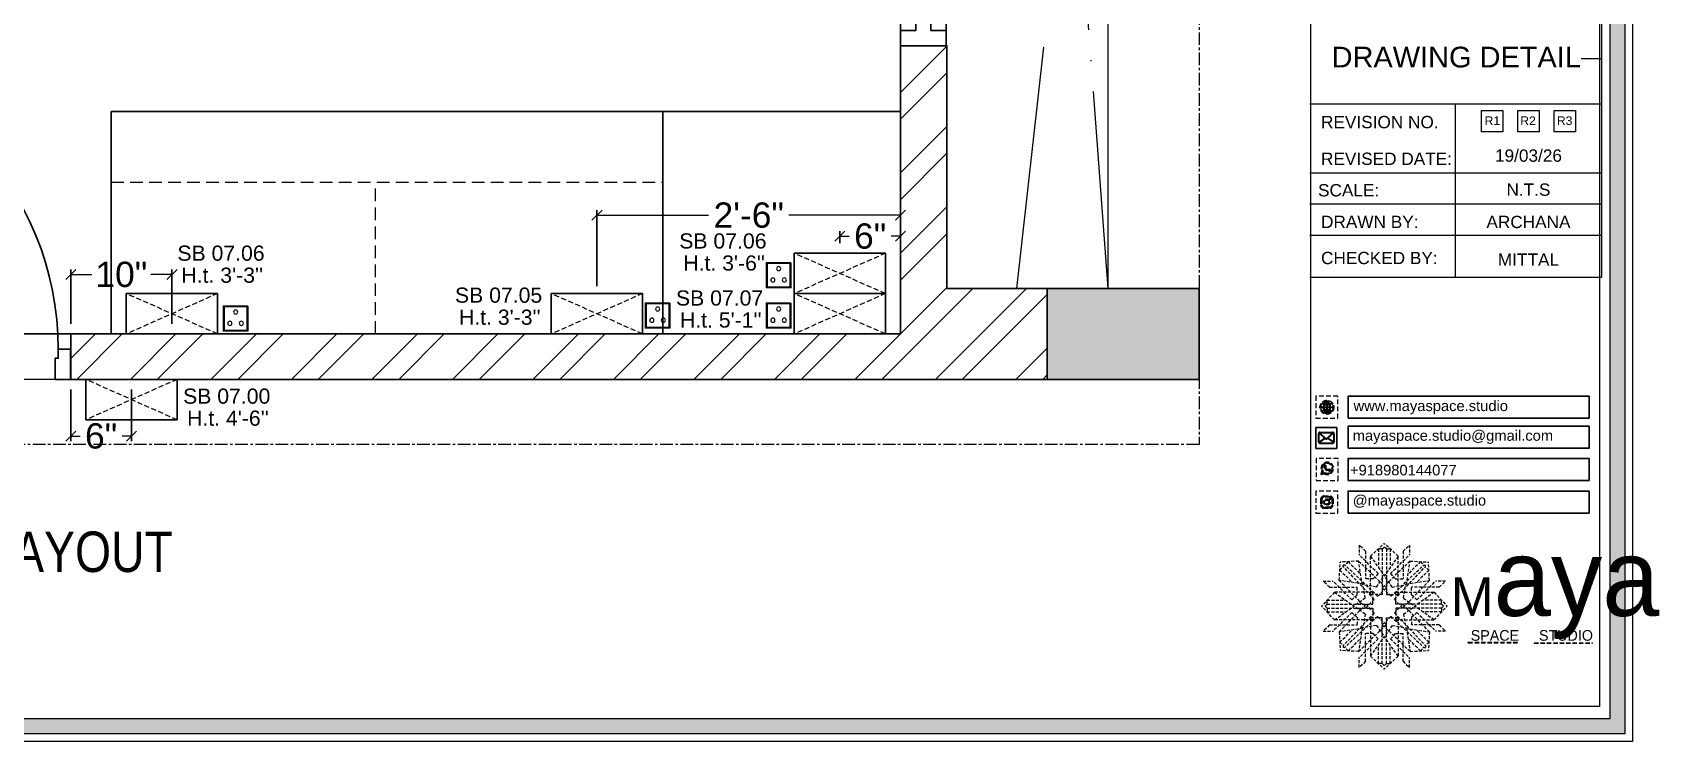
# Model space of a CAD drawing. Header units: millimetres. Extents: x 56222 to 3066687, y -650199 to -121287.
# Drawn here: x 135156.5 to 135317.3, y -184466.8 to -184396.7 of the extents above; entities that cross this region are included whole.
import ezdxf
from ezdxf.enums import TextEntityAlignment as Align

# ---------------------------------------------------------------- set-up
doc = ezdxf.new("R2010")
doc.units = ezdxf.units.MM
doc.header["$MEASUREMENT"] = 0
doc.header["$PDMODE"] = 35
for name, pattern in [('ACAD_ISO02W100', [15, 12, -3]), ('ACAD_ISO04W100', [30, 24, -3, 0, -3]), ('CENTER', [2, 1.25, -0.25, 0.25, -0.25]), ('DASHED', [0.75, 0.5, -0.25]), ('DASHED2', [0.375, 0.25, -0.125]), ('DASHEDX2', [1.5, 1, -0.5]), ('HIDDEN', [0.375, 0.25, -0.125])]:
    doc.linetypes.add(name, pattern=pattern)
doc.layers.get('Defpoints').update_dxf_attribs({"color": 220})
doc.layers.add('AR DOOR', color=40, linetype='Continuous')
doc.layers.add('AR ELE-5', color=134, linetype='Continuous')
for name, color, linetype, lineweight in [('COLUMN', 1, 'Continuous', 30), ('dim05', 1, 'Continuous', 13), ('Dimension', 10, 'DASHEDX2', 20), ('el', 7, 'Continuous', 20), ('ELEC-wires', 1, 'DASHED2', 13), ('Electrical', 84, 'Continuous', 30), ('FIRST FLOOR', 7, 'Continuous', 9), ('FIRST FLOOR ( TEXT )', 7, 'Continuous', 9), ('FIRST FLOOR_( PLine )_', 251, 'Continuous', 30), ('FURNITURE', 32, 'Continuous', 9), ('FURNITURE-1', 252, 'Continuous', 13), ('GROUND FLOOR', 7, 'Continuous', 9), ('hatch-rcc', 251, 'Continuous', 9), ('hatch-wall', 8, 'Continuous', 9), ('Labelling', 1, 'Continuous', 25), ('NAME PLATE', 7, 'Continuous', 25), ('SECTION ( SLAB PLine )', 104, 'Continuous', 30), ('wall', 7, 'Continuous', 30)]:
    doc.layers.add(name, color=color, linetype=linetype, lineweight=lineweight)
doc.layers.add('XX~SLAB ( PLINE )', color=251, linetype='Continuous', plot=False)
doc.styles.add('Arial', font='arial.ttf')
doc.styles.add('KATHA', font='swissc.ttf')
doc.styles.get("Standard").update_dxf_attribs({"font": 'arial.ttf', "height": 6})
doc.dimstyles.new('ISO-25', dxfattribs={"dimtxt": 2.5, "dimasz": 1, "dimexe": 0.5, "dimexo": 1, "dimtad": 0, "dimdec": 1, "dimlunit": 4, "dimtxsty": 'Standard', "dimblk": 'OBLIQUE', "dimcen": 2.5, "dimclrd": 1, "dimclre": 1, "dimclrt": 5, "dimadec": 0, "dimazin": 0, "dimtfac": 1, "dimtdec": 1, "dimtmove": 0, "dimatfit": 3, "dimfxl": 1, "dimlwd": -1, "dimarcsym": 0})

# ---------------------------------------------------------------- blocks, each defined once
blk = doc.blocks.new('*U144')
for points in [[(-1025.5, 0), (-985.5, 0), (-985.5, 30), (-975.5, 30), (-975.5, 100), (-1025.5, 100)], [(40, 0), (0, 0), (0, 30), (-10, 30), (-10, 100), (40, 100)], [(0, 0), (0, -985.5), (-30, -985.5), (-30, 0)]]:
    blk.add_lwpolyline(points, close=True)
at = {"layer": 'AR ELE-5', "linetype": 'ByBlock', "ltscale": 15}
blk.add_arc((1.4, 0.6), 987, 180.0347, 267.627, dxfattribs=at)
blk = doc.blocks.new('FSFSF')
at = {"color": 42, "lineweight": 5, "true_color": 0xe0ac11}
for p, q in [((28600.03, 143.51), (28600.03, 140.16)), ((28602.15, 141.41), (28600.03, 143.51)), ((28606.47, 133.76), (28600.03, 140.16)), ((28602.15, 141.41), (28602.15, 131.95)), ((28603.86, 139.69), (28608.58, 144.08)), ((28603.86, 126.58), (28603.86, 139.69)), ((28603.86, 139.69), (28608.58, 133.02)), ((28607.9, 142.22), (28606.58, 142.22)), ((28606.58, 142.22), (28606.58, 135.84)), ((28607.9, 142.22), (28608.58, 142.85)), ((28607.9, 142.22), (28607.9, 126.58)), ((28613.31, 139.69), (28608.58, 144.08)), ((28609.27, 142.22), (28608.59, 142.85)), ((28613.31, 139.69), (28608.59, 133.02)), ((28609.27, 142.22), (28609.27, 126.58)), ((28609.27, 142.22), (28610.59, 142.22)), ((28610.59, 142.22), (28610.59, 135.84)), ((28610.7, 133.76), (28617.14, 140.16)), ((28613.31, 126.58), (28613.31, 139.69)), ((28615.02, 141.41), (28617.14, 143.51)), ((28615.02, 141.41), (28615.02, 131.95)), ((28617.14, 143.51), (28617.14, 140.16)), ((28593.19, 131.45), (28593.54, 137.71)), ((28593.39, 135), (28594.56, 136.12)), ((28593.39, 135), (28597.6, 130.78)), ((28599.8, 138.06), (28593.54, 137.71)), ((28595.12, 136.69), (28594.53, 136.69)), ((28594.56, 136.12), (28594.56, 136.71)), ((28605.17, 124.98), (28594.56, 136.12)), ((28596.24, 137.86), (28595.12, 136.69)), ((28606.27, 126.08), (28595.12, 136.69)), ((28596.24, 137.86), (28600.47, 133.65)), ((28601.03, 130), (28599.8, 138.06)), ((28599.8, 138.05), (28608.58, 129.56)), ((28606.47, 133.76), (28604.75, 131.95)), ((28617.37, 138.05), (28608.59, 129.56)), ((28610.7, 133.76), (28612.42, 131.95)), ((28610.9, 126.08), (28622.05, 136.69)), ((28612.02, 124.98), (28622.62, 136.12)), ((28616.14, 130), (28617.37, 138.06)), ((28620.93, 137.86), (28616.7, 133.65)), ((28617.37, 138.06), (28623.63, 137.71)), ((28623.8, 135), (28619.59, 130.78)), ((28620.93, 137.86), (28622.05, 136.69)), ((28622.05, 136.69), (28622.64, 136.69)), ((28622.62, 136.12), (28622.62, 136.71)), ((28623.8, 135), (28622.62, 136.12)), ((28624, 131.45), (28623.65, 137.71)), ((28587.73, 131.22), (28591.08, 131.22)), ((28589.84, 129.1), (28587.73, 131.22)), ((28589.84, 129.1), (28599.29, 129.1)), ((28597.49, 124.78), (28591.08, 131.22)), ((28593.19, 131.45), (28601.69, 122.67)), ((28601.25, 130.22), (28593.19, 131.45)), ((28599.29, 126.5), (28599.29, 129.1)), ((28605.86, 129.18), (28601.03, 130)), ((28602.07, 125.39), (28601.25, 130.22)), ((28604.75, 131.95), (28602.15, 131.95)), ((28605.86, 129.18), (28608.58, 133.02)), ((28606.27, 126.08), (28608.58, 128.27)), ((28607.9, 128.92), (28608.58, 129.56)), ((28607.9, 128.92), (28608.58, 128.27)), ((28611.31, 129.18), (28608.59, 133.02)), ((28609.27, 128.92), (28608.59, 129.56)), ((28609.27, 128.92), (28608.59, 128.27)), ((28610.9, 126.08), (28608.59, 128.27)), ((28611.31, 129.18), (28616.14, 130)), ((28612.42, 131.95), (28615.02, 131.95)), ((28615.12, 125.39), (28615.94, 130.22)), ((28623.99, 131.45), (28615.5, 122.67)), ((28615.94, 130.22), (28624, 131.45)), ((28627.34, 129.1), (28617.89, 129.1)), ((28617.89, 126.5), (28617.89, 129.1)), ((28619.7, 124.78), (28626.1, 131.22)), ((28629.45, 131.22), (28626.1, 131.22)), ((28627.34, 129.1), (28629.45, 131.22)), ((28591.56, 127.39), (28587.17, 122.66)), ((28591.56, 117.94), (28587.17, 122.66)), ((28589.03, 123.35), (28588.4, 122.67)), ((28589.03, 121.98), (28588.4, 122.65)), ((28589.03, 123.35), (28589.03, 124.67)), ((28589.03, 124.67), (28595.4, 124.67)), ((28589.03, 123.35), (28604.66, 123.35)), ((28604.66, 127.39), (28591.56, 127.39)), ((28591.56, 127.39), (28598.23, 122.67)), ((28591.56, 117.94), (28598.23, 122.65)), ((28593.19, 113.88), (28601.69, 122.65)), ((28597.49, 124.78), (28599.29, 126.5)), ((28602.07, 125.39), (28598.23, 122.67)), ((28602.07, 119.94), (28598.23, 122.65)), ((28602.33, 123.35), (28601.69, 122.67)), ((28602.33, 121.98), (28601.69, 122.65)), ((28602.33, 123.35), (28602.97, 122.67)), ((28602.33, 121.98), (28602.97, 122.65)), ((28605.17, 124.98), (28602.97, 122.67)), ((28605.17, 120.35), (28602.97, 122.65)), ((28603.68, 126.54), (28603.68, 127.39)), ((28604.66, 126.54), (28603.68, 126.54)), ((28604.71, 127.57), (28603.86, 127.57)), ((28607.9, 126.58), (28603.86, 126.58)), ((28604.66, 123.35), (28604.66, 127.39)), ((28604.7, 126.58), (28604.71, 127.57)), ((28609.27, 126.58), (28613.31, 126.58)), ((28612.02, 124.98), (28614.21, 122.67)), ((28612.02, 120.35), (28614.21, 122.65)), ((28612.46, 126.58), (28612.46, 127.57)), ((28612.46, 127.57), (28613.31, 127.57)), ((28612.52, 123.35), (28612.52, 127.39)), ((28612.52, 127.39), (28625.63, 127.39)), ((28612.52, 126.54), (28613.51, 126.54)), ((28628.16, 123.35), (28612.52, 123.35)), ((28613.51, 126.54), (28613.51, 127.39)), ((28614.85, 123.35), (28614.21, 122.67)), ((28614.85, 121.98), (28614.21, 122.65)), ((28614.85, 123.35), (28615.5, 122.67)), ((28614.85, 121.98), (28615.5, 122.65)), ((28615.12, 125.39), (28618.96, 122.67)), ((28615.12, 119.94), (28618.96, 122.65)), ((28623.99, 113.88), (28615.5, 122.65)), ((28619.7, 124.78), (28617.89, 126.5)), ((28625.63, 127.39), (28618.96, 122.67)), ((28625.63, 117.94), (28618.96, 122.65)), ((28628.16, 124.67), (28621.78, 124.67)), ((28625.63, 127.39), (28630.02, 122.66)), ((28625.63, 117.94), (28630.02, 122.66)), ((28628.16, 123.35), (28628.16, 124.67)), ((28628.16, 123.35), (28628.78, 122.67)), ((28628.16, 121.98), (28628.78, 122.65)), ((28589.03, 121.98), (28604.66, 121.98)), ((28589.03, 121.98), (28589.03, 120.66)), ((28589.03, 120.66), (28595.4, 120.66)), ((28597.49, 120.54), (28591.08, 114.11)), ((28604.66, 117.94), (28591.56, 117.94)), ((28605.17, 120.35), (28594.56, 109.2)), ((28606.27, 119.15), (28595.12, 108.54)), ((28597.49, 120.54), (28599.29, 118.83)), ((28599.29, 118.83), (28599.29, 116.23)), ((28602.07, 119.94), (28601.25, 115.1)), ((28604.66, 118.78), (28603.68, 118.78)), ((28603.68, 118.78), (28603.68, 117.94)), ((28607.9, 118.65), (28603.86, 118.65)), ((28603.86, 118.65), (28603.86, 105.54)), ((28604.71, 117.66), (28603.86, 117.66)), ((28604.66, 121.98), (28604.66, 117.94)), ((28604.7, 118.65), (28604.71, 117.66)), ((28606.27, 119.15), (28608.58, 116.96)), ((28607.9, 103.01), (28607.9, 118.65)), ((28607.9, 116.31), (28608.58, 116.96)), ((28610.9, 119.15), (28608.59, 116.96)), ((28609.27, 116.31), (28608.59, 116.96)), ((28609.27, 118.65), (28613.31, 118.65)), ((28609.27, 103.01), (28609.27, 118.65)), ((28610.9, 119.15), (28622.05, 108.54)), ((28612.02, 120.35), (28622.62, 109.2)), ((28612.46, 118.65), (28612.46, 117.66)), ((28612.46, 117.66), (28613.31, 117.66)), ((28612.52, 121.98), (28612.52, 117.94)), ((28628.16, 121.98), (28612.52, 121.98)), ((28612.52, 118.78), (28613.51, 118.78)), ((28612.52, 117.94), (28625.63, 117.94)), ((28613.31, 118.65), (28613.31, 105.54)), ((28613.51, 118.78), (28613.51, 117.94)), ((28615.12, 119.94), (28615.94, 115.1)), ((28619.7, 120.54), (28617.89, 118.83)), ((28617.89, 118.83), (28617.89, 116.23)), ((28619.7, 120.54), (28626.1, 114.11)), ((28628.16, 120.66), (28621.78, 120.66)), ((28628.16, 121.98), (28628.16, 120.66)), ((28589.84, 116.23), (28587.73, 114.11)), ((28587.73, 114.11), (28591.08, 114.11)), ((28589.84, 116.23), (28599.29, 116.23)), ((28601.25, 115.1), (28593.19, 113.87)), ((28593.19, 113.87), (28593.54, 107.62)), ((28593.39, 110.32), (28597.6, 114.55)), ((28596.24, 107.37), (28600.47, 111.58)), ((28599.8, 107.17), (28608.58, 115.67)), ((28601.03, 115.23), (28599.8, 107.17)), ((28606.47, 111.47), (28600.03, 105.07)), ((28605.86, 116.05), (28601.03, 115.23)), ((28602.15, 103.82), (28602.15, 113.27)), ((28604.75, 113.27), (28602.15, 113.27)), ((28603.86, 105.54), (28608.58, 112.21)), ((28606.47, 111.47), (28604.75, 113.27)), ((28605.86, 116.05), (28608.58, 112.21)), ((28607.9, 116.31), (28608.58, 115.67)), ((28609.27, 116.31), (28608.59, 115.67)), ((28611.31, 116.05), (28608.59, 112.21)), ((28617.37, 107.17), (28608.59, 115.67)), ((28613.31, 105.54), (28608.59, 112.21)), ((28610.7, 111.47), (28612.42, 113.27)), ((28610.7, 111.47), (28617.14, 105.07)), ((28611.31, 116.05), (28616.14, 115.23)), ((28612.42, 113.27), (28615.02, 113.27)), ((28615.02, 103.82), (28615.02, 113.27)), ((28615.94, 115.1), (28624, 113.87)), ((28616.14, 115.23), (28617.37, 107.17)), ((28620.93, 107.37), (28616.7, 111.58)), ((28627.34, 116.23), (28617.89, 116.23)), ((28623.8, 110.32), (28619.59, 114.55)), ((28624, 113.87), (28623.65, 107.62)), ((28629.45, 114.11), (28626.1, 114.11)), ((28627.34, 116.23), (28629.45, 114.11)), ((28593.39, 110.32), (28594.56, 109.2)), ((28599.8, 107.17), (28593.54, 107.52)), ((28595.12, 108.54), (28594.53, 108.54)), ((28594.56, 109.2), (28594.56, 108.61)), ((28596.24, 107.37), (28595.12, 108.54)), ((28606.58, 103.01), (28606.58, 109.38)), ((28610.59, 103.01), (28610.59, 109.38)), ((28617.37, 107.17), (28623.63, 107.52)), ((28620.93, 107.37), (28622.05, 108.54)), ((28622.05, 108.54), (28622.64, 108.54)), ((28623.8, 110.32), (28622.62, 109.2)), ((28622.62, 109.2), (28622.62, 108.61)), ((28600.03, 101.71), (28600.03, 105.07)), ((28602.15, 103.82), (28600.03, 101.71)), ((28603.86, 105.54), (28608.58, 101.15)), ((28607.9, 103.01), (28606.58, 103.01)), ((28607.9, 103.01), (28608.58, 102.38)), ((28613.31, 105.54), (28608.58, 101.15)), ((28609.27, 103.01), (28608.59, 102.38)), ((28609.27, 103.01), (28610.59, 103.01)), ((28615.02, 103.82), (28617.14, 101.71)), ((28617.14, 101.71), (28617.14, 105.07))]:
    blk.add_line(p, q, dxfattribs=at)
blk = doc.blocks.new('hgwg')
at = {"layer": 'Dimension', "true_color": 0xd39e00}
h = blk.add_hatch(color=42, dxfattribs=at)
h.dxf.hatch_style = 1
h.paths.add_polyline_path([(27505.71, 45.05), (27494.27, 45.05), (27494.27, 44.9), (27505.71, 44.9)])
h = blk.add_hatch(color=42, dxfattribs=at)
h.dxf.hatch_style = 1
h.paths.add_polyline_path([(27523.3, 44.9), (27509.68, 44.9), (27509.68, 44.75), (27523.3, 44.75)])
at = {"layer": 'Dimension', "color": 42, "true_color": 0xd39e00}
for p, q in [((27494.27, 45.05), (27505.71, 45.05)), ((27494.27, 44.9), (27494.27, 45.05)), ((27494.27, 44.9), (27505.71, 44.9)), ((27505.71, 45.05), (27505.71, 44.9)), ((27509.68, 44.9), (27523.3, 44.9)), ((27509.68, 44.9), (27509.68, 44.75)), ((27509.68, 44.75), (27523.3, 44.75)), ((27523.3, 44.75), (27523.3, 44.9))]:
    blk.add_line(p, q, dxfattribs=at)
at = {"layer": 'Dimension', "color": 42, "true_color": 0xd39e00, "attachment_point": 1}
for s, width, insert, char_height in [('{\\fCinzel|b0|i0|c0|p2;\\H1.5x;M\\fAmsterdam One|b0|i0|c0|p2;\\H2x;aya}', 85.3277, (27490.17, 69.17), 6), ('{\\fCinzel|b0|i0|c0|p0;SPACE     STUDIO}', 66.129, (27494.83, 47.86), 2.5)]:
    blk.add_mtext_dynamic_manual_height_columns(s, width=width, gutter_width=30, heights=[0], dxfattribs=dict(at, insert=insert, char_height=char_height))
blk = doc.blocks.new('QEGW4TG')
at = {"layer": 'Dimension', "true_color": 0x000000}
h = blk.add_hatch(color=18, dxfattribs=at)
h.dxf.hatch_style = 1
h.paths.add_polyline_path([(1.19, 1.98), (1.03, 1.3, 0.550912), (1.11, 1.23), (1.75, 1.39, 6.344125)])
h.paths.add_polyline_path([(1.81, 1.7), (1.4, 1.6), (1.5, 2.03, -9.071339)], flags=16)
h.paths.add_polyline_path([(1.75, 2.69, -0.387513), (1.89, 3.19, -0.360742), (2.01, 3.18), (2.17, 2.86, -0.071517), (2.06, 2.73, 0.321676), (2.05, 2.65, 0.122183), (2.53, 2.25, 0.066047), (2.69, 1.93, 0.375674), (3.11, 2.16, 0.526753), (3.03, 2.29), (2.79, 2.37, 0.273721), (2.69, 2.34, 0.040749), (2.63, 2.27, -2.427977), (2.45, 2, -0.190785)], flags=0)
h = blk.add_hatch(color=18, dxfattribs=at)
h.dxf.hatch_style = 1
h.paths.add_polyline_path([(2.69, 2.34, 0.040749), (2.63, 2.27, -0.441282), (2.53, 2.25, -0.11828), (2.06, 2.64, -0.441282), (2.07, 2.74, 0.040749), (2.13, 2.81, 0.290083), (2.14, 2.92), (2.01, 3.18, 0.316231), (1.91, 3.2, 0.190337), (1.73, 3, 0.170513), (1.72, 2.74, 0.252784), (2.69, 1.93, 0.170513), (2.95, 1.97, 0.190337), (3.11, 2.18, 0.466684), (3.03, 2.29), (2.79, 2.37, 0.273721)])
for p, q in [((1.19, 1.98), (1.03, 1.3)), ((1.1, 1.23), (1.75, 1.39)), ((1.5, 2.03), (1.4, 1.6)), ((1.4, 1.6), (1.81, 1.7)), ((2.01, 3.18), (2.14, 2.92)), ((3.07, 2.28), (2.8, 2.36))]:
    blk.add_line(p, q)
blk.add_lwpolyline([(0, 0), (4.68, 0), (4.68, 4.68), (0, 4.68)], close=True)
for centre, radius, start, end in [((2.39, 2.56), 1.34, 241.4727, 205.6422), ((2.39, 2.56), 1.04, 235.9962, 210.8333), ((1.09, 1.29), 0.0598, 164.8483, 282.1458), ((2.09, 2.87), 0.39, 159.7007, 198.4072), ((2.96, 3.23), 1.33, 201.4218, 258.1669), ((2.07, 2.87), 0.364, 118.9685, 159.3648), ((1.94, 3.12), 0.0896, 41.8985, 123.1344), ((2.11, 2.68), 0.066, 135.9932, 224.8892), ((1.67, 3.16), 0.586, 312.4617, 321.8728), ((3.12, 3.42), 1.31, 216.5455, 243.5279), ((2.05, 2.87), 0.104, 320.3924, 28.6971), ((2.57, 2.3), 0.066, 234.2482, 323.1441), ((3.11, 1.94), 0.586, 137.2645, 146.6756), ((2.76, 2.27), 0.104, 70.4402, 138.745), ((2.75, 2.31), 0.39, 260.7301, 299.4366), ((2.76, 2.29), 0.364, 299.7725, 340.1688), ((3.03, 2.2), 0.0896, 336.0029, 57.2388)]:
    blk.add_arc(centre, radius, start, end)
blk = doc.blocks.new('ASGERG')
at = {"layer": 'Dimension', "true_color": 0x000000}
h = blk.add_hatch(color=18, dxfattribs=at)
h.dxf.hatch_style = 1
h.paths.add_polyline_path([(0.99, 1.7, 0.402382), (1.83, 1.03), (2.96, 1.03, 0.426145), (3.66, 1.9), (3.66, 2.99, 0.402382), (2.83, 3.67), (1.69, 3.67, 0.426145), (0.99, 2.79)])
h.paths.add_polyline_path([(1.27, 1.72, 0.402382), (1.8, 1.3), (2.94, 1.3, 0.426145), (3.38, 1.85), (3.38, 2.97, 0.402382), (2.85, 3.4), (1.72, 3.4, 0.426145), (1.27, 2.85)], flags=16)
h.paths.add_polyline_path([(3.02, 2.35, -1), (1.64, 2.35, -1)], flags=0)
h.paths.add_polyline_path([(2.74, 2.35, -1), (1.92, 2.35, -1)], flags=0)
h.paths.add_polyline_path([(3.19, 3.02, -1), (2.86, 3.02, -1)], flags=0)
h.paths.add_polyline_path([(1.64, 2.35, 1), (3.02, 2.35, 1)], flags=0)
h = blk.add_hatch(color=18, dxfattribs=at)
h.dxf.hatch_style = 1
h.paths.add_polyline_path([(1.64, 2.35, 1), (3.02, 2.35, 1)])
h.paths.add_polyline_path([(2.74, 2.35, 1), (1.92, 2.35, 1)], flags=16)
h = blk.add_hatch(color=18, dxfattribs=at)
h.dxf.hatch_style = 1
h.paths.add_polyline_path([(3.19, 3.02, 1), (2.86, 3.02, 1)])
for p, q in [((1.69, 3.67), (2.96, 3.67)), ((0.99, 2.99), (0.99, 1.7)), ((1.27, 2.97), (1.27, 1.72)), ((1.69, 1.03), (2.96, 1.03)), ((2.94, 3.4), (1.72, 3.4)), ((2.94, 1.3), (1.72, 1.3)), ((3.38, 2.97), (3.38, 1.72)), ((3.66, 2.99), (3.66, 1.7))]:
    blk.add_line(p, q)
blk.add_lwpolyline([(0, 0), (4.68, 0), (4.68, 4.68), (0, 4.68)], close=True)
for centre, radius in [((2.33, 2.35), 0.694), ((2.33, 2.35), 0.414), ((3.02, 3.02), 0.168)]:
    blk.add_circle(centre, radius)
for centre, radius, start, end in [((1.76, 2.89), 0.778, 94.8631, 172.8127), ((2.89, 2.89), 0.778, 7.1873, 85.1369), ((1.76, 1.8), 0.778, 187.1873, 265.1369), ((1.76, 2.91), 0.491, 94.8631, 172.8127), ((1.76, 1.78), 0.491, 187.1873, 265.1369), ((2.9, 2.91), 0.491, 7.1873, 85.1369), ((2.9, 1.78), 0.491, 274.8631, 352.8127), ((2.89, 1.8), 0.778, 274.8631, 352.8127)]:
    blk.add_arc(centre, radius, start, end)
blk = doc.blocks.new('DTGWEGEARG')
at = {"layer": 'Dimension', "true_color": 0x000000}
h = blk.add_hatch(color=18, dxfattribs=at)
h.dxf.hatch_style = 1
h.paths.add_polyline_path([(3.83, 2.34, 1), (0.85, 2.34, 1)])
h.paths.add_polyline_path([(2.41, 1.12), (2.41, 1.69, -0.058279), (2.81, 1.63, -0.103353)], flags=16)
h.paths.add_polyline_path([(2.26, 1.13, -0.101741), (1.87, 1.63, -0.057171), (2.26, 1.69)], flags=16)
h.paths.add_polyline_path([(2.17, 1.01, -0.105795), (1.72, 1.58, 0.055205), (1.38, 1.41, 0.169822)], flags=16)
h.paths.add_polyline_path([(3.02, 1.72, 0.081336), (3.13, 2.27), (3.68, 2.27, -0.152069), (3.4, 1.52, 0.05687)], flags=16)
h.paths.add_polyline_path([(2.87, 1.77, 0.061945), (2.41, 1.84), (2.41, 2.27), (2.98, 2.27, -0.081344)], flags=16)
h.paths.add_polyline_path([(2.26, 1.84, 0.060923), (1.8, 1.77, -0.081344), (1.7, 2.27), (2.26, 2.27)], flags=16)
h.paths.add_polyline_path([(1.66, 1.72, 0.05687), (1.28, 1.52, -0.152069), (1, 2.27), (1.55, 2.27, 0.081336)], flags=16)
h.paths.add_polyline_path([(2.98, 2.42), (2.41, 2.42), (2.41, 2.83, 0.061945), (2.87, 2.91, -0.080009)], flags=16)
h.paths.add_polyline_path([(3.13, 2.42, 0.080116), (3.02, 2.96, 0.127778), (2.51, 3.67, -0.36029), (3.68, 2.42)], flags=16)
h.paths.add_polyline_path([(2.26, 2.42), (1.7, 2.42, -0.080009), (1.8, 2.91, 0.060923), (2.26, 2.84)], flags=16)
h.paths.add_polyline_path([(1.55, 2.42), (1, 2.42, -0.150466), (1.28, 3.16, 0.05687), (1.66, 2.96, 0.080116)], flags=16)
h.paths.add_polyline_path([(2.41, 2.98), (2.41, 3.56, -0.103353), (2.81, 3.05, -0.058279)], flags=16)
h.paths.add_polyline_path([(2.26, 2.99, -0.057171), (1.87, 3.05, -0.101741), (2.26, 3.55)], flags=16)
h.paths.add_polyline_path([(1.72, 3.1, -0.055205), (1.38, 3.27, -0.169822), (2.17, 3.67, 0.105795)], flags=16)
blk.add_lwpolyline([(0, 0), (4.68, 0), (4.68, 4.68), (0, 4.68)], close=True)
at = {"layer": 'Dimension', "color": 18, "true_color": 0x000000}
for p, q in [((2.26, 3.55), (2.26, 2.99)), ((2.41, 3.56), (2.41, 2.98)), ((1, 2.42), (1.55, 2.42)), ((1, 2.27), (1.55, 2.27)), ((1.7, 2.42), (2.26, 2.42)), ((1.7, 2.27), (2.26, 2.27)), ((2.26, 2.84), (2.26, 2.42)), ((2.26, 2.27), (2.26, 1.84)), ((2.26, 1.69), (2.26, 1.13)), ((2.41, 2.83), (2.41, 2.42)), ((2.41, 2.42), (2.98, 2.42)), ((2.41, 2.27), (2.98, 2.27)), ((2.41, 2.27), (2.41, 1.84)), ((2.41, 1.69), (2.41, 1.12)), ((3.13, 2.42), (3.68, 2.42)), ((3.13, 2.27), (3.68, 2.27))]:
    blk.add_line(p, q, dxfattribs=at)
blk.add_circle((2.34, 2.34), 1.49, dxfattribs=at)
for centre, radius, start, end in [((2.34, 2.34), 1.34, 97.3549, 135.9073), ((3.28, 2.34), 1.73, 129.9301, 154.0867), ((3.28, 2.34), 1.58, 130.1073, 153.3446), ((1.4, 2.34), 1.58, 26.6554, 50.2584), ((2.34, 2.34), 1.34, 3.3907, 82.6451), ((1.4, 2.34), 1.73, 25.9133, 50.0699), ((2.34, 2.34), 1.34, 142.3819, 176.6093), ((2.34, 2.34), 1.34, 183.0315, 217.6181), ((2.34, 4.74), 1.9, 236.1399, 249.1595), ((2.34, -0.06), 1.9, 110.8405, 123.8601), ((2.34, 4.74), 1.75, 236.7417, 249.3811), ((2.34, -0.06), 1.75, 110.6189, 123.2583), ((2.34, 2.34), 1.34, 224.0927, 262.6451), ((3.28, 2.34), 1.73, 159.0567, 177.3789), ((3.28, 2.34), 1.73, 182.3435, 200.9433), ((3.28, 2.34), 1.58, 158.8325, 177.1302), ((3.28, 2.34), 1.58, 182.5658, 201.1675), ((3.28, 2.34), 1.73, 205.9133, 230.0699), ((2.34, 4.74), 1.9, 253.6799, 267.6253), ((2.34, -0.06), 1.9, 92.3747, 106.3201), ((2.34, 4.74), 1.75, 254.3336, 267.422), ((2.34, -0.06), 1.75, 92.578, 105.6664), ((3.28, 2.34), 1.58, 206.6554, 229.8927), ((2.34, 4.74), 1.75, 272.3248, 285.6664), ((2.34, 4.74), 1.9, 272.1415, 286.3201), ((2.34, -0.06), 1.9, 73.6799, 87.8585), ((2.34, -0.06), 1.75, 74.3336, 87.6752), ((1.4, 2.34), 1.58, 309.7416, 333.3446), ((1.4, 2.34), 1.73, 309.9301, 334.0867), ((2.34, 2.34), 1.34, 277.3549, 315.9073), ((1.4, 2.34), 1.58, 2.8698, 21.1675), ((1.4, 2.34), 1.58, 338.8325, 357.4342), ((2.34, 4.74), 1.75, 290.6189, 303.2583), ((2.34, -0.06), 1.75, 56.7417, 69.3811), ((2.34, 4.74), 1.9, 290.8405, 303.8601), ((1.4, 2.34), 1.73, 2.6211, 20.9433), ((1.4, 2.34), 1.73, 339.0567, 357.6565), ((2.34, -0.06), 1.9, 56.1399, 69.1595), ((2.34, 2.34), 1.34, 322.3819, 356.9685)]:
    blk.add_arc(centre, radius, start, end, dxfattribs=at)
blk = doc.blocks.new('erfer')
at = {"layer": 'hatch-rcc', "lineweight": 30}
blk.add_lwpolyline([(1905.9, -1304.21), (1908.38, -1304.21), (1908.38, -1306.73), (1905.9, -1306.73)], close=True, dxfattribs=at)
at = {"layer": 'hatch-rcc'}
blk.add_lwpolyline([(1905.96, -1304.28), (1908.31, -1304.28), (1908.31, -1306.66), (1905.96, -1306.66)], close=True, dxfattribs=at)
for centre in [(1906.56, -1305.95), (1907.14, -1304.81), (1907.72, -1305.95)]:
    blk.add_circle(centre, 0.211, dxfattribs=at)
blk = doc.blocks.new('6616')
at = {"color": 242, "linetype": 'DASHED', "true_color": 0xcd2027}
for p, q in [((386784.79, -36915.77), (386775.78, -36911.78)), ((386784.79, -36911.78), (386775.78, -36915.77))]:
    blk.add_line(p, q, dxfattribs=at)
at = {"layer": 'ELEC-wires', "color": 5, "linetype": 'ByBlock', "lineweight": 30, "ltscale": 4}
blk.add_lwpolyline([(386775.78, -36911.78), (386784.79, -36911.78), (386784.79, -36915.77), (386775.78, -36915.77)], close=True, dxfattribs=at)
blk = doc.blocks.new('_Oblique')
at = {"layer": 'wall', "color": 0, "lineweight": -2}
blk.add_line((-0.5, -0.5), (0.5, 0.5), dxfattribs=at)
blk = doc.blocks.new('*D444')
at = {"layer": 'Defpoints', "color": 0, "lineweight": 30, "transparency": 16777216}
for p in [(135242.26, -184414.8), (135212.26, -184422.82), (135242.26, -184426.53)]:
    blk.add_point(p, dxfattribs=at)
at = {"layer": 'dim05', "color": 1, "linetype": 'Continuous', "lineweight": -2, "transparency": 16777216}
for p, q in [((135212.26, -184421.82), (135212.26, -184414.3)), ((135242.26, -184425.53), (135242.26, -184414.3))]:
    blk.add_line(p, q, dxfattribs=at)
at = {"layer": 'dim05', "color": 1, "linetype": 'Continuous', "transparency": 16777216}
for p, q in [((135212.26, -184414.8), (135223.29, -184414.8)), ((135242.26, -184414.8), (135231.23, -184414.8))]:
    blk.add_line(p, q, dxfattribs=at)
at = {"layer": 'dim05', "color": 1, "transparency": 16777216, "rotation": 180}
blk.add_blockref('_Oblique', (135212.26, -184414.8), dxfattribs=at)
at = {"layer": 'dim05', "color": 1, "transparency": 16777216}
blk.add_blockref('_Oblique', (135242.26, -184414.8), dxfattribs=at)
at = {"layer": 'dim05', "color": 5, "lineweight": 25, "transparency": 16777216, "insert": (135227.26, -184414.8), "char_height": 2.5, "attachment_point": 5, "style": 'Arial'}
blk.add_mtext('2\'-6"', dxfattribs=at)
blk = doc.blocks.new('*D445')
at = {"layer": 'Defpoints', "color": 0, "lineweight": 30, "transparency": 16777216}
for p in [(135242.26, -184416.87), (135236.26, -184418.56), (135242.26, -184420.69)]:
    blk.add_point(p, dxfattribs=at)
at = {"layer": 'dim05', "color": 1, "linetype": 'Continuous', "lineweight": -2, "transparency": 16777216}
for p, q in [((135236.26, -184417.56), (135236.26, -184416.37)), ((135242.26, -184419.69), (135242.26, -184416.37))]:
    blk.add_line(p, q, dxfattribs=at)
at = {"layer": 'dim05', "color": 1, "linetype": 'Continuous', "transparency": 16777216}
for p, q in [((135236.26, -184416.87), (135237.19, -184416.87)), ((135242.26, -184416.87), (135241.33, -184416.87))]:
    blk.add_line(p, q, dxfattribs=at)
at = {"layer": 'dim05', "color": 1, "transparency": 16777216, "rotation": 180}
blk.add_blockref('_Oblique', (135236.26, -184416.87), dxfattribs=at)
at = {"layer": 'dim05', "color": 1, "transparency": 16777216}
blk.add_blockref('_Oblique', (135242.26, -184416.87), dxfattribs=at)
at = {"layer": 'dim05', "color": 5, "lineweight": 25, "transparency": 16777216, "insert": (135239.26, -184416.87), "char_height": 2.5, "attachment_point": 5, "style": 'Arial'}
blk.add_mtext('6"', dxfattribs=at)
blk = doc.blocks.new('*D472')
at = {"layer": 'Defpoints', "color": 0, "lineweight": 30, "transparency": 16777216}
for p in [(135160.26, -184431.03), (135166.26, -184431.03), (135166.26, -184436.63)]:
    blk.add_point(p, dxfattribs=at)
at = {"layer": 'dim05', "color": 1, "linetype": 'Continuous', "lineweight": -2, "transparency": 16777216}
for p, q in [((135160.26, -184432.03), (135160.26, -184437.13)), ((135166.26, -184432.03), (135166.26, -184437.13))]:
    blk.add_line(p, q, dxfattribs=at)
at = {"layer": 'dim05', "color": 1, "linetype": 'Continuous', "transparency": 16777216}
for p, q in [((135160.26, -184436.63), (135161.19, -184436.63)), ((135166.26, -184436.63), (135165.33, -184436.63))]:
    blk.add_line(p, q, dxfattribs=at)
at = {"layer": 'dim05', "color": 1, "transparency": 16777216, "rotation": 180}
blk.add_blockref('_Oblique', (135160.26, -184436.63), dxfattribs=at)
at = {"layer": 'dim05', "color": 1, "transparency": 16777216}
blk.add_blockref('_Oblique', (135166.26, -184436.63), dxfattribs=at)
at = {"layer": 'dim05', "color": 5, "lineweight": 25, "transparency": 16777216, "insert": (135163.26, -184436.63), "char_height": 2.5, "attachment_point": 5, "style": 'Arial'}
blk.add_mtext('6"', dxfattribs=at)
blk = doc.blocks.new('*D473')
at = {"layer": 'Defpoints', "color": 0, "lineweight": 30, "transparency": 16777216}
for p in [(135170.26, -184420.66), (135160.26, -184426.53), (135170.26, -184426.53)]:
    blk.add_point(p, dxfattribs=at)
at = {"layer": 'dim05', "color": 1, "linetype": 'Continuous', "lineweight": -2, "transparency": 16777216}
for p, q in [((135160.26, -184425.53), (135160.26, -184420.16)), ((135170.26, -184425.53), (135170.26, -184420.16))]:
    blk.add_line(p, q, dxfattribs=at)
at = {"layer": 'dim05', "color": 1, "linetype": 'Continuous', "transparency": 16777216}
for p, q in [((135160.26, -184420.66), (135162.34, -184420.66)), ((135170.26, -184420.66), (135168.17, -184420.66))]:
    blk.add_line(p, q, dxfattribs=at)
at = {"layer": 'dim05', "color": 1, "transparency": 16777216, "rotation": 180}
blk.add_blockref('_Oblique', (135160.26, -184420.66), dxfattribs=at)
at = {"layer": 'dim05', "color": 1, "transparency": 16777216}
blk.add_blockref('_Oblique', (135170.26, -184420.66), dxfattribs=at)
at = {"layer": 'dim05', "color": 5, "lineweight": 25, "transparency": 16777216, "insert": (135165.26, -184420.66), "char_height": 2.5, "attachment_point": 5, "style": 'Arial'}
blk.add_mtext('10"', dxfattribs=at)

msp = doc.modelspace()

# ---------------------------------------------------------------- hatches: boundary and pattern name
at = {"layer": 'Dimension', "linetype": 'Continuous', "true_color": 0xd39e00}
h = msp.add_hatch(color=42, dxfattribs=at)
h.paths.add_polyline_path([(135101.39, -184316.539), (135101.39, -184466.08), (135313.843, -184466.08), (135313.843, -184316.539)])
h.paths.add_polyline_path([(135102.881, -184318.03), (135312.352, -184318.03), (135312.352, -184464.589), (135102.881, -184464.589)], flags=16)
at = {"layer": 'Dimension', "true_color": 0x000000}
h = msp.add_hatch(color=18, dxfattribs=at)
h.dxf.hatch_style = 1
h.paths.add_polyline_path([(135284.964, -184437.352, 0.4142136), (135285.122, -184437.193), (135285.122, -184436.402, 0.4142136), (135284.964, -184436.243), (135283.706, -184436.243, 0.4142136), (135283.547, -184436.402), (135283.547, -184437.193, 0.4142136), (135283.706, -184437.352)])
h.paths.add_polyline_path([(135284.451, -184436.875), (135285.034, -184437.263, -0.1989124), (135284.964, -184437.292), (135283.706, -184437.292, -0.1989124), (135283.636, -184437.263), (135284.218, -184436.875), (135284.335, -184436.984)], flags=16)
h.paths.add_polyline_path([(135284.335, -184436.903), (135283.694, -184436.303, -0.0287833), (135283.706, -184436.303), (135284.964, -184436.303, -0.0287833), (135284.975, -184436.303)], flags=16)
h.paths.add_polyline_path([(135284.496, -184436.833), (135285.033, -184436.331, -0.2024819), (135285.062, -184436.402), (135285.062, -184437.193, -0.043076), (135285.061, -184437.21)], flags=16)
h.paths.add_polyline_path([(135284.173, -184436.833), (135283.608, -184437.21, -0.043076), (135283.607, -184437.193), (135283.607, -184436.402, -0.2024819), (135283.637, -184436.331)], flags=16)
at = {"layer": 'FURNITURE', "linetype": 'CENTER', "lineweight": 15, "true_color": 0x636466}
h = msp.add_hatch(dxfattribs=at)
h.set_pattern_fill('AR-CONC', color=251)
h.set_pattern_definition([(50, (1926.1855, 9.982), (7.17260183, -0.62752135), [0.75, -8.25]), (355, (1926.1855, 9.982), (-1.38751334, 7.52192134), [0.6, -6.6]), (100.4514445, (1926.783, 9.9295), (5.78508847, 6.8943999), [0.63740192, -7.01142112]), (46.1842, (1926.1855, 11.982), (10.6724133, -1.6551928), [1.125, -12.375]), (96.6356355, (1927.075, 11.844), (9.34661946, 9.741186), [0.9561034, -10.5171376]), (351.184164, (1926.185, 11.982), (9.34661945, 9.741186), [0.9, -9.9]), (21, (1927.1855, 11.482), (5.96907052, -4.0261889), [0.75, -8.25]), (326, (1927.1855, 11.482), (2.43315332, 7.25150045), [0.6, -6.6]), (71.4514447, (1927.683, 11.146), (8.40222377, 3.22531153), [0.6374019, -7.01142112]), (37.5, (1926.1855, 9.9818), (0.121598553, 3.328938538), [0, -6.52, 0, -6.7, 0, -6.625]), (7.5, (1926.1855, 9.9818), (2.630695374, 3.94411712), [0, -3.82, 0, -6.37, 0, -2.525]), (327.5, (1923.9555, 9.9818), (5.338224362, -0.225548717), [0, -2.5, 0, -7.8, 0, -10.35]), (317.5, (1922.9555, 9.982), (5.83186169, 1.00104982), [0, -3.25, 0, -5.18, 0, -7.35])])
h.paths.add_polyline_path([(135128.258, -184416.032), (135117.758, -184416.032), (135117.758, -184431.032), (135128.258, -184431.032), (135128.258, -184428.032)])
h.paths.add_polyline_path([(135128.258, -184332.032), (135113.258, -184332.032), (135113.258, -184348.532), (135128.258, -184348.532)])
h.paths.add_polyline_path([(135271.758, -184332.032), (135256.758, -184332.032), (135256.758, -184342.535), (135271.758, -184342.535)])
h.paths.add_polyline_path([(135271.758, -184422.032), (135256.758, -184422.032), (135256.758, -184431.032), (135271.758, -184431.032), (135271.758, -184426.532)])
at = {"layer": 'hatch-wall', "linetype": 'CENTER', "lineweight": 15}
h = msp.add_hatch(dxfattribs=at)
h.set_pattern_fill('ANSI32', color=256, scale=15)
h.set_pattern_definition([(45, (1926.1855, 9.982), (-3.97747564, 3.97747564), []), (45, (1928.837, 9.982), (-3.97747564, 3.97747564), [])])
h.paths.add_polyline_path([(135122.258, -184348.532), (135117.758, -184348.532), (135117.758, -184416.032), (135122.258, -184416.032)])
h.paths.add_polyline_path([(135256.758, -184338.032), (135128.258, -184338.032), (135128.258, -184342.532), (135242.258, -184342.532), (135242.258, -184369.486), (135242.258, -184374.037), (135246.758, -184374.037), (135246.758, -184342.532), (135256.758, -184342.532)])
h.paths.add_polyline_path([(135246.842, -184398.037), (135242.258, -184398.037), (135242.258, -184426.532), (135218.758, -184426.532), (135164.258, -184426.532), (135160.258, -184426.532), (135160.258, -184431.032), (135256.758, -184431.032), (135256.758, -184422.032), (135246.842, -184422.032)])
h.paths.add_polyline_path([(135122.258, -184431.032), (135117.758, -184431.032), (135117.758, -184437.466), (135122.258, -184437.466)])

# ---------------------------------------------------------------- linework, layer by layer
at = {"color": 18, "true_color": 0x000000}
for points in [[(135286.491, -184434.872), (135310.297, -184434.872), (135310.297, -184432.696), (135286.491, -184432.696)], [(135286.491, -184437.842), (135310.297, -184437.842), (135310.297, -184435.666), (135286.491, -184435.666)], [(135286.503, -184441.009), (135310.297, -184441.009), (135310.297, -184438.834), (135286.503, -184438.834)], [(135286.491, -184444.252), (135310.297, -184444.252), (135310.297, -184442.077), (135286.491, -184442.077)]]:
    msp.add_lwpolyline(points, close=True, dxfattribs=at)
msp.add_lwpolyline([(135283.299, -184437.858), (135285.368, -184437.858), (135285.368, -184435.789), (135283.299, -184435.789)], close=True)
at = {"layer": 'COLUMN', "transparency": 33554687}
msp.add_lwpolyline([(135256.758, -184431.032), (135256.758, -184422.032), (135271.758, -184422.032), (135271.758, -184431.032)], close=True, dxfattribs=at)
at = {"layer": 'Dimension', "color": 42, "linetype": 'Continuous', "true_color": 0xd39e00}
for p, q in [((135311.516, -184394.825), (135311.516, -184420.918)), ((135309.529, -184399.298), (135311.516, -184399.298)), ((135282.707, -184403.771), (135311.516, -184403.771)), ((135297.111, -184420.918), (135297.111, -184403.771)), ((135311.516, -184410.63), (135282.707, -184410.63)), ((135311.516, -184413.719), (135282.707, -184413.719)), ((135311.516, -184416.808), (135282.707, -184416.808)), ((135282.707, -184420.918), (135311.516, -184420.918))]:
    msp.add_line(p, q, dxfattribs=at)
at = {"layer": 'Dimension', "color": 18, "linetype": 'Continuous', "true_color": 0x000000}
for p, q in [((135283.547, -184436.402), (135283.547, -184437.193)), ((135283.607, -184436.402), (135283.607, -184437.193)), ((135283.637, -184436.331), (135284.173, -184436.833)), ((135283.694, -184436.303), (135284.335, -184436.903)), ((135283.706, -184436.243), (135284.964, -184436.243)), ((135283.706, -184436.303), (135284.964, -184436.303)), ((135284.335, -184436.903), (135284.975, -184436.303)), ((135284.496, -184436.833), (135285.033, -184436.331)), ((135285.062, -184436.402), (135285.062, -184437.193)), ((135285.122, -184436.402), (135285.122, -184437.193)), ((135283.608, -184437.21), (135284.173, -184436.833)), ((135283.636, -184437.263), (135284.218, -184436.875)), ((135283.706, -184437.292), (135284.964, -184437.292)), ((135283.706, -184437.352), (135284.964, -184437.352)), ((135284.218, -184436.875), (135284.335, -184436.984)), ((135284.335, -184436.984), (135284.451, -184436.875)), ((135285.034, -184437.263), (135284.451, -184436.875)), ((135285.061, -184437.21), (135284.496, -184436.833))]:
    msp.add_line(p, q, dxfattribs=at)
at = {"layer": 'Dimension', "color": 42, "linetype": 'Continuous', "true_color": 0xd39e00}
for points in [[(135100.644, -184315.793), (135314.589, -184315.793), (135314.589, -184466.825), (135100.644, -184466.825)], [(135101.39, -184316.539), (135313.843, -184316.539), (135313.843, -184466.08), (135101.39, -184466.08)], [(135102.881, -184318.03), (135312.352, -184318.03), (135312.352, -184464.589), (135102.881, -184464.589)], [(135299.661, -184404.435), (135301.764, -184404.435), (135301.764, -184406.537), (135299.661, -184406.537)], [(135303.263, -184404.435), (135305.365, -184404.435), (135305.365, -184406.537), (135303.263, -184406.537)], [(135306.864, -184404.435), (135308.966, -184404.435), (135308.966, -184406.537), (135306.864, -184406.537)]]:
    msp.add_lwpolyline(points, close=True, dxfattribs=at)
at = {"layer": 'Dimension', "color": 42, "linetype": 'ByBlock', "true_color": 0xd39e00}
msp.add_lwpolyline([(135282.795, -184463.362), (135282.795, -184319.257), (135311.343, -184319.257), (135311.343, -184463.362)], close=True, dxfattribs=at)
at = {"layer": 'Dimension', "color": 18, "true_color": 0x000000}
for centre, radius, start, end in [((135283.706, -184436.402), 0.158, 90, 180), ((135283.706, -184436.402), 0.0989, 134.21354, 180), ((135283.706, -184436.402), 0.0989, 90, 96.59481), ((135284.964, -184436.402), 0.158, 0, 90), ((135284.964, -184436.402), 0.0989, 83.40519, 90), ((135284.964, -184436.402), 0.0989, 0, 45.78646), ((135283.706, -184437.193), 0.158, 180, 270), ((135283.706, -184437.193), 0.0989, 180, 189.86619), ((135283.706, -184437.193), 0.0989, 224.99995, 270), ((135284.964, -184437.193), 0.158, 270, 0), ((135284.964, -184437.193), 0.0989, 270, 315.00005), ((135284.964, -184437.193), 0.0989, 350.13381, 0)]:
    msp.add_arc(centre, radius, start, end, dxfattribs=at)
at = {"layer": 'FIRST FLOOR', "transparency": 33554687}
for p, q in [((135242.258, -184424.501), (135242.258, -184342.532)), ((135262.758, -184342.535), (135262.758, -184422.032)), ((135163.758, -184426.532), (135242.258, -184426.532)), ((135163.758, -184431.032), (135271.758, -184431.032))]:
    msp.add_line(p, q, dxfattribs=at)
at = {"layer": 'FIRST FLOOR_( PLine )_', "transparency": 33554687}
msp.add_lwpolyline([(135160.258, -184426.532), (135160.258, -184431.032), (135271.758, -184431.032), (135271.758, -184426.532), (135271.758, -184422.032), (135246.842, -184422.032), (135246.842, -184398.037), (135242.258, -184398.037), (135242.258, -184426.532)], close=True, dxfattribs=at)
at = {"layer": 'FURNITURE', "color": 9, "lineweight": 30, "true_color": 0xc7c8ca}
for p, q in [((135164.258, -184404.532), (135242.258, -184404.532)), ((135164.258, -184426.532), (135164.258, -184404.532)), ((135218.758, -184404.532), (135242.258, -184404.532)), ((135218.758, -184426.532), (135218.758, -184404.532)), ((135242.258, -184404.532), (135242.258, -184426.532)), ((135242.258, -184404.532), (135242.258, -184426.532)), ((135242.258, -184426.532), (135169.224, -184426.532)), ((135242.258, -184426.532), (135218.758, -184426.532))]:
    msp.add_line(p, q, dxfattribs=at)
at = {"layer": 'FURNITURE', "color": 9, "linetype": 'HIDDEN', "lineweight": 18, "ltscale": 5, "true_color": 0xc7c8ca}
for p, q in [((135164.258, -184411.532), (135218.758, -184411.532)), ((135190.376, -184426.532), (135190.376, -184411.532))]:
    msp.add_line(p, q, dxfattribs=at)
at = {"layer": 'FURNITURE', "color": 9, "linetype": 'CENTER', "lineweight": 15, "true_color": 0xc7c8ca}
msp.add_lwpolyline([(135271.758, -184437.466), (135109.229, -184437.466), (135109.229, -184330.717), (135271.758, -184330.717)], close=True, dxfattribs=at)
at = {"layer": 'GROUND FLOOR', "color": 1, "linetype": 'ACAD_ISO04W100', "transparency": 33554687}
for p, q in [((135253.758, -184422.032), (135262.591, -184342.535)), ((135256.745, -184342.532), (135262.758, -184422.032))]:
    msp.add_line(p, q, dxfattribs=at)
at = {"layer": 'Labelling', "color": 251, "linetype": 'ACAD_ISO02W100', "lineweight": 0, "ltscale": 10, "true_color": 0x636466, "transparency": 33554687}
msp.add_lwpolyline([(135160.258, -184426.532), (135160.258, -184431.032), (135128.258, -184431.032), (135128.258, -184426.532)], close=True, dxfattribs=at)
at = {"layer": 'SECTION ( SLAB PLine )', "color": 9, "true_color": 0xc7c8ca}
msp.add_lwpolyline([(135242.258, -184342.532), (135128.258, -184342.532), (135128.258, -184426.532), (135242.258, -184426.532)], close=True, dxfattribs=at)
at = {"layer": 'XX~SLAB ( PLINE )', "transparency": 33554687}
msp.add_lwpolyline([(135242.258, -184374.037), (135242.258, -184375.537), (135243.758, -184375.537), (135243.758, -184377.037), (135245.258, -184377.037), (135245.258, -184395.037), (135243.758, -184395.037), (135243.758, -184396.537), (135242.258, -184396.537), (135242.258, -184398.037), (135246.758, -184398.037), (135246.758, -184396.537), (135245.258, -184396.537), (135245.258, -184395.037), (135243.758, -184395.037), (135243.758, -184377.037), (135245.258, -184377.037), (135245.258, -184375.537), (135246.758, -184375.537), (135246.758, -184374.037), (135242.258, -184374.037), (135242.258, -184398.037), (135246.758, -184398.037), (135246.758, -184374.037)], close=True, dxfattribs=at)

# ---------------------------------------------------------------- block references
at = {"layer": 'AR DOOR', "linetype": 'ByBlock', "lineweight": -2, "transparency": 33554687, "extrusion": (0, 0, -1), "xscale": -0.02999999999996949, "yscale": 0.02999999999996949, "zscale": -0.02999999999996949, "rotation": 180}
msp.add_blockref('*U144', (-135129.458, -184428.032), dxfattribs=at)
at = {"layer": 'Dimension', "color": 42, "true_color": 0xd39e00}
for name, p, xscale, yscale, zscale in [('DTGWEGEARG', (135283.31, -184434.872), 0.465107644498492, 0.465107644498492, 0.465107644498492), ('QEGW4TG', (135283.321, -184441.009), 0.465107644498492, 0.465107644498492, 0.465107644498492), ('ASGERG', (135283.31, -184444.252), 0.465107644498492, 0.465107644498492, 0.465107644498492), ('FSFSF', (127011.973, -184488.937), 0.289357072145328, 0.289357072145328, 0.289357072145328), ('hgwg', (123688.345, -184476.018), 0.422270709972865, 0.422270709972865, 0.422270709972865)]:
    msp.add_blockref(name, p, dxfattribs=dict(at, xscale=xscale, yscale=yscale, zscale=zscale))
at = {"layer": 'el', "color": 1, "transparency": 33554687, "xscale": -1, "rotation": 180.0000000001202}
for p in [(-251544.029, -221334.329), (-251610.029, -221338.315), (-251568.029, -221338.315), (-251544.029, -221338.315), (-251614.029, -221346.802)]:
    msp.add_blockref('6616', p, dxfattribs=at)
at = {"layer": 'FURNITURE-1', "transparency": 33554687, "xscale": -0.9762505880272067, "yscale": 0.9762505880272067, "zscale": 0.9762505880272067}
for p in [(137092.057, -183146.259), (137038.396, -183150.547), (137080.1, -183150.246), (137092.057, -183150.246)]:
    msp.add_blockref('erfer', p, dxfattribs=at)

# ---------------------------------------------------------------- texts
at = {"color": 18, "true_color": 0x000000, "char_height": 1.03996, "attachment_point": 1}
for s, width, gutter_width, insert in [('www.mayaspace.studio', 6.98383, 5.842, (135287.028, -184433.121)), ('mayaspace.studio@gmail.com', 4.357, 3.645, (135286.946, -184436.055)), ('+918980144077', 16.99025, 3.645, (135286.677, -184439.476)), ('@mayaspace.studio', 4.357, 3.645, (135286.946, -184442.466))]:
    msp.add_mtext_dynamic_manual_height_columns(s, width=width, gutter_width=gutter_width, heights=[0], dxfattribs=dict(at, insert=insert))
at = {"layer": 'Electrical', "color": 5, "transparency": 33554687}
for s, p in [('SB 07.06', (135220.395, -184418.09, 0.05)), ('SB 07.06', (135170.799, -184419.297, 0.05)), ('SB 07.05', (135198.23, -184423.448, 0.05)), ('SB 07.07', (135220.068, -184423.73, 0.05)), ('SB 07.00', (135171.362, -184433.432, 0.05))]:
    msp.add_text(s, height=1.5, dxfattribs=at).set_placement(p)
at = {"layer": 'Electrical', "color": 240, "true_color": 0xed1f24, "transparency": 33554687}
for s, p in [("H.t. 3'-6''", (135220.791, -184420.27, 0.05)), ("H.t. 3'-3''", (135171.195, -184421.476, 0.05)), ("H.t. 3'-3''", (135198.625, -184425.627, 0.05)), ("H.t. 5'-1''", (135220.463, -184425.909, 0.05)), ("H.t. 4'-6''", (135171.758, -184435.611, 0.05))]:
    msp.add_text(s, height=1.5, dxfattribs=at).set_placement(p)
at = {"layer": 'FIRST FLOOR ( TEXT )', "transparency": 33554687, "insert": (135142.73, -184448.096), "char_height": 4, "attachment_point": 5, "style": 'KATHA'}
msp.add_mtext('SWITCH BOARD LAYOUT', dxfattribs=at)
at = {"layer": 'NAME PLATE', "style": 'Arial'}
for s, height, p in [('DRAWING DETAIL', 2.04756, (135297.179, -184400.187)), ('REVISION NO.', 1.21688, (135289.622, -184406.197)), ('REVISED DATE: ', 1.21688, (135290.52, -184409.825)), ('SCALE:', 1.2169, (135286.541, -184412.937)), ('DRAWN BY:', 1.2169, (135288.63, -184416.064)), ('ARCHANA', 1.2169, (135304.314, -184416.069)), ('CHECKED BY:', 1.21688, (135289.575, -184419.634)), ('MITTAL', 1.2169, (135304.314, -184419.796))]:
    msp.add_text(s, height=height, dxfattribs=at).set_placement(p, align=Align.CENTER)
for s, p in [('R1', (135299.984, -184405.882)), ('R2', (135303.506, -184405.882))]:
    msp.add_text(s, height=0.8578, dxfattribs=at).set_placement(p)
at = {"layer": 'NAME PLATE', "lineweight": 0, "attachment_point": 2, "style": 'Arial'}
for s, insert, char_height, width in [('R3', (135307.889, -184405.021), 0.8578, 1.67429), ('19/03/26', (135304.314, -184408.291), 1.2169, 10.54563), ('N.T.S', (135304.314, -184411.659), 1.2169, 2.37501)]:
    msp.add_mtext(s, dxfattribs=dict(at, insert=insert, char_height=char_height, width=width))

# ---------------------------------------------------------------- dimensions: what is measured, and where the dimension line sits
at = {"layer": 'dim05', "color": 27, "lineweight": 25, "true_color": 0x7d5120}
for base, p1, p2, picture, middle in [((135242.258, -184414.805), (135212.258, -184422.823), (135242.258, -184426.532), '*D444', (135227.258, -184414.805)), ((135242.258, -184416.875), (135236.258, -184418.558), (135242.258, -184420.69), '*D445', (135239.258, -184416.875)), ((135170.258, -184420.664), (135160.258, -184426.532), (135170.258, -184426.532), '*D473', (135165.258, -184420.664)), ((135166.258, -184436.629), (135160.258, -184431.032), (135166.258, -184431.032), '*D472', (135163.258, -184436.629))]:
    dim = msp.add_linear_dim(base=base, p1=p1, p2=p2, dimstyle='ISO-25', override={"dimdec": 0, "dimtxsty": 'Arial'}, dxfattribs=at)
    dim.commit()
    dim.dimension.update_dxf_attribs({"geometry": picture, "text_midpoint": middle})

doc.saveas('drawing.dxf')
